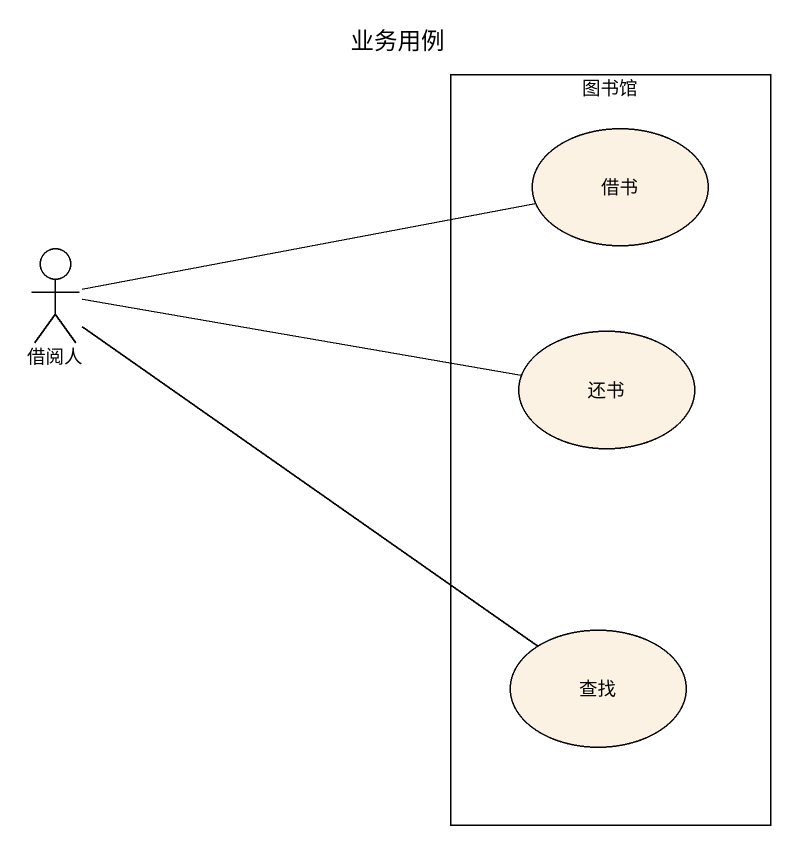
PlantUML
@startuml
title 业务用例
rectangle 图书馆 {
  usecase 借书
  usecase 还书
  usecase 查找
}
actor 借阅人
借阅人 -right- 借书
借阅人 -right- 还书
借阅人 -right- 查找
@enduml
